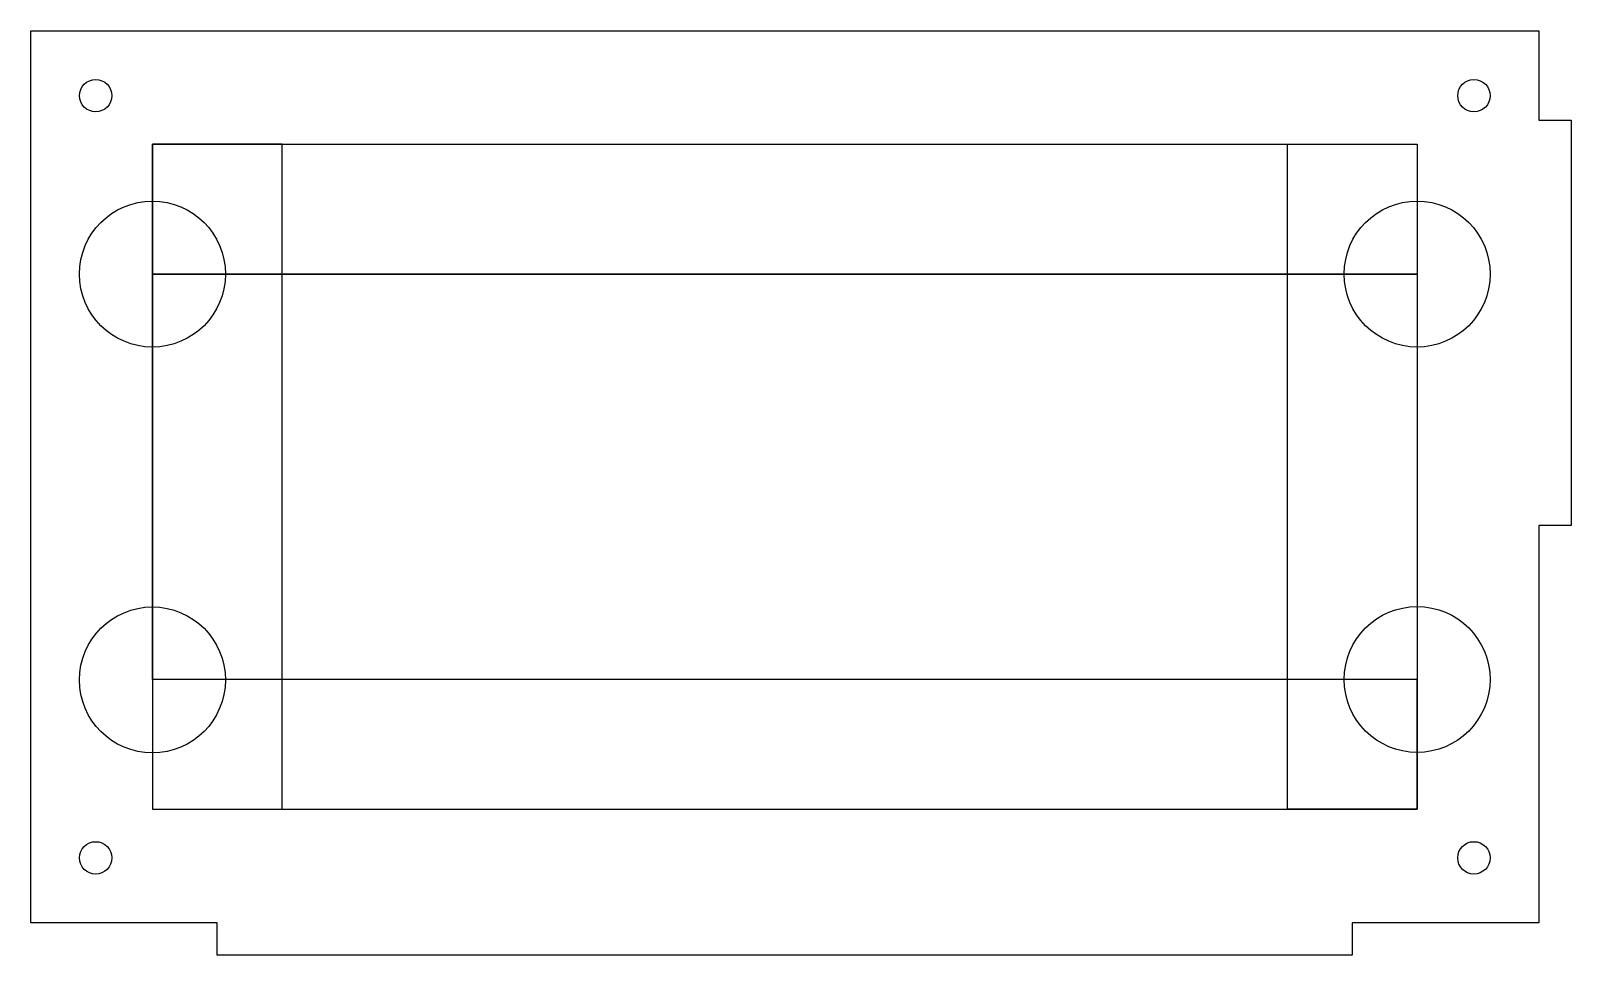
# Model space of a CAD drawing. Header units: millimetres. Extents: x -91.5 to 3.5, y -3.5 to 53.5.
import ezdxf

# ---------------------------------------------------------------- set-up
doc = ezdxf.new("R2010")
doc.units = ezdxf.units.MM
doc.layers.get('0').update_dxf_attribs({"linetype": 'CONTINUOUS'})

msp = doc.modelspace()

# ---------------------------------------------------------------- linework, layer by layer
for p, q in [((-84, 38.5), (-84, 46.5)), ((-84, 46.5), (-6, 46.5)), ((-76, 46.5), (-84, 46.5)), ((-84, 46.5), (-84, 5.5)), ((-76, 5.5), (-76, 46.5)), ((-14, 5.5), (-14, 46.5)), ((-14, 46.5), (-6, 46.5)), ((-6, 46.5), (-6, 38.5)), ((-6, 46.5), (-6, 5.5)), ((-84, 13.5), (-84, 38.5)), ((-84, 38.5), (-6, 38.5)), ((-6, 38.5), (-84, 38.5)), ((-6, 38.5), (-6, 13.5)), ((-6, 13.5), (-84, 13.5)), ((-6, 13.5), (-84, 13.5)), ((-84, 13.5), (-84, 5.5)), ((-6, 5.5), (-6, 13.5)), ((-84, 5.5), (-6, 5.5)), ((-84, 5.5), (-76, 5.5)), ((-6, 5.5), (-14, 5.5))]:
    msp.add_line(p, q)
msp.add_lwpolyline([(1.5, -1.5), (-10, -1.5), (-10, -3.5), (-80, -3.5), (-80, -1.5), (-91.5, -1.5), (-91.5, 53.5), (1.5, 53.5), (1.5, 48), (3.5, 48), (3.5, 23), (1.5, 23)], close=True)
for centre, radius in [((-87.5, 49.5), 1), ((-2.5, 49.5), 1), ((-84, 38.5), 4.5), ((-6, 38.5), 4.5), ((-84, 13.474), 4.5), ((-6, 13.5), 4.5), ((-87.5, 2.5), 1), ((-2.5, 2.5), 1)]:
    msp.add_circle(centre, radius)

doc.saveas('drawing.dxf')
